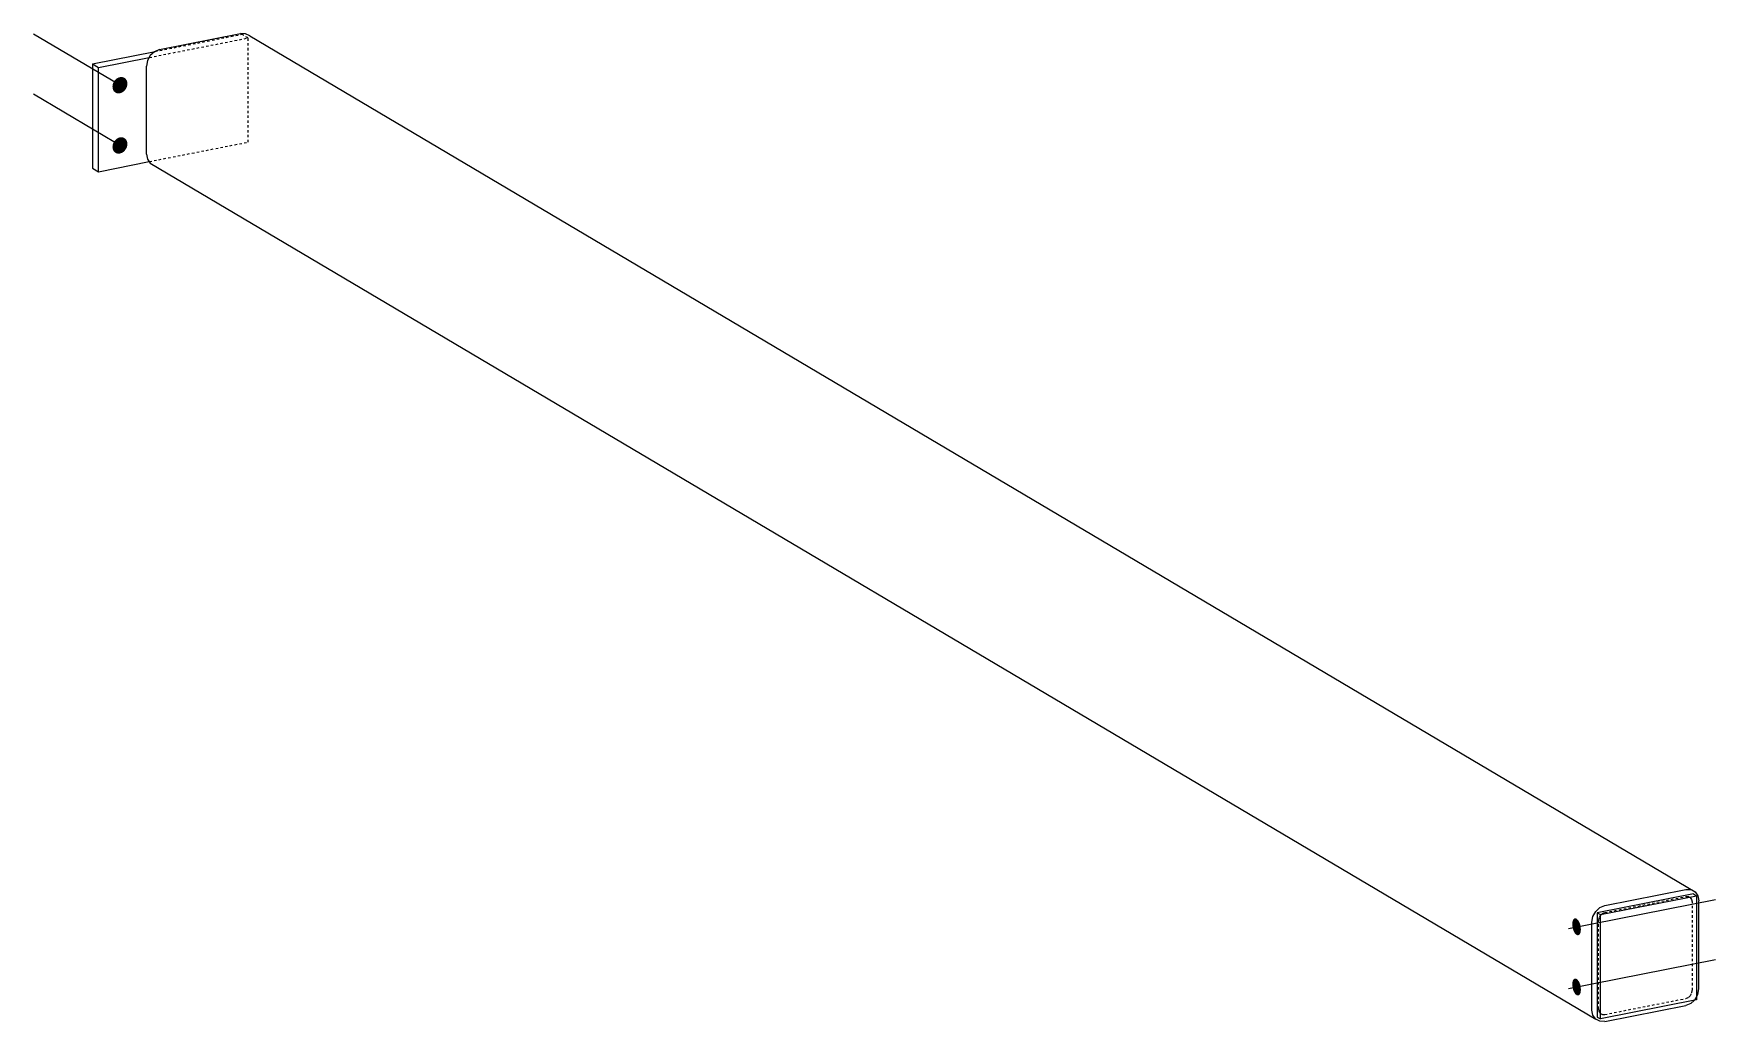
# Model space of a CAD drawing. Header units: millimetres. Extents: x -15 to 23518, y 2 to 816.
# Drawn here: x 22153 to 23518, y 14 to 816 of the extents above; entities that cross this region are included whole.
import ezdxf

# ---------------------------------------------------------------- set-up
doc = ezdxf.new("R2010")
doc.units = ezdxf.units.MM
doc.linetypes.add('DXK_LINE_DOT2', pattern=[3.9198, 1.9599, -1.9599])
doc.layers.add('STÅL', color=7, linetype='Continuous')

msp = doc.modelspace()

# ---------------------------------------------------------------- hatches: boundary and pattern name
at = {"layer": 'STÅL', "linetype": 'Continuous'}
for points in [[(22218.4, 777), (22219.3, 778.2), (22220.3, 779.2), (22221.5, 780), (22222.7, 780.5), (22224, 780.7), (22225.2, 780.7), (22226.4, 780.4), (22227.4, 779.8), (22228.3, 778.9), (22228.9, 777.8), (22229.3, 776.6), (22229.4, 775.3), (22229.3, 773.9), (22228.9, 772.5), (22228.2, 771.2), (22227.4, 770), (22226.4, 769), (22225.2, 768.2), (22224, 767.7), (22222.7, 767.4), (22221.5, 767.4), (22220.3, 767.8), (22219.3, 768.4), (22218.4, 769.2), (22217.8, 770.3), (22217.4, 771.5), (22217.3, 772.9), (22217.4, 774.3), (22217.8, 775.7)], [(22218.4, 728.1), (22219.3, 729.3), (22220.3, 730.3), (22221.5, 731.1), (22222.7, 731.6), (22224, 731.9), (22225.2, 731.8), (22226.4, 731.5), (22227.4, 730.9), (22228.3, 730), (22228.9, 729), (22229.3, 727.7), (22229.4, 726.4), (22229.3, 725), (22228.9, 723.6), (22228.2, 722.3), (22227.4, 721.1), (22226.4, 720.1), (22225.2, 719.3), (22224, 718.8), (22222.7, 718.5), (22221.5, 718.6), (22220.3, 718.9), (22219.3, 719.5), (22218.4, 720.4), (22217.8, 721.4), (22217.4, 722.7), (22217.3, 724), (22217.4, 725.4), (22217.8, 726.8)], [(23408.2, 91.8), (23408.4, 90.4), (23408.5, 89), (23408.4, 87.6), (23408.2, 86.5), (23407.8, 85.5), (23407.3, 84.8), (23406.7, 84.4), (23406, 84.3), (23405.3, 84.4), (23404.6, 84.9), (23403.8, 85.6), (23403.2, 86.6), (23402.6, 87.8), (23402.1, 89.1), (23401.8, 90.5), (23401.6, 92), (23401.5, 93.4), (23401.6, 94.7), (23401.8, 95.8), (23402.2, 96.8), (23402.7, 97.5), (23403.3, 97.9), (23404, 98.1), (23404.7, 97.9), (23405.4, 97.4), (23406.1, 96.7), (23406.8, 95.7), (23407.4, 94.5), (23407.9, 93.2)], [(23408.2, 42.9), (23408.4, 41.5), (23408.5, 40.1), (23408.4, 38.8), (23408.2, 37.6), (23407.8, 36.7), (23407.3, 36), (23406.7, 35.5), (23406, 35.4), (23405.3, 35.6), (23404.6, 36), (23403.8, 36.8), (23403.2, 37.8), (23402.6, 38.9), (23402.1, 40.3), (23401.8, 41.7), (23401.6, 43.1), (23401.5, 44.5), (23401.6, 45.8), (23401.8, 47), (23402.2, 47.9), (23402.7, 48.6), (23403.3, 49.1), (23404, 49.2), (23404.7, 49), (23405.4, 48.6), (23406.1, 47.8), (23406.8, 46.9), (23407.4, 45.7), (23407.9, 44.4)]]:
    msp.add_hatch(color=96, dxfattribs=at).paths.add_polyline_path(points)

# ---------------------------------------------------------------- linework, layer by layer
at = {"layer": 'STÅL', "color": 96, "linetype": 'Continuous'}
for p, q in [((22227.1, 771.9), (22153.3, 815.5)), ((22227.1, 723), (22153.3, 766.7)), ((23398.5, 89.9), (23517.6, 113.4)), ((23398.5, 41), (23517.6, 64.5))]:
    msp.add_line(p, q, dxfattribs=at)
at = {"layer": 'STÅL', "color": 7, "linetype": 'DXK_LINE_DOT2'}
for p, q in [((22247.2, 796.6), (22327.3, 812.4)), ((22251.9, 801.5), (22322.3, 815.4)), ((22327.3, 812.4), (22322.3, 815.4)), ((22327.3, 727.9), (22327.3, 812.4)), ((22247.2, 712.1), (22327.3, 727.9)), ((23427.9, 102.7), (23493.7, 115.7)), ((23493.7, 115.7), (23495.7, 115.7)), ((23495.7, 115.7), (23496.5, 115.2)), ((23496.5, 115.2), (23497.4, 114.8)), ((23498.5, 113.2), (23497.4, 114.8)), ((23498.9, 111.1), (23498.5, 113.2)), ((23498.9, 39.7), (23498.9, 111.1)), ((23423.1, 98.3), (23422.7, 96.1)), ((23422.7, 24.6), (23422.7, 96.1)), ((23424.2, 100.3), (23423.1, 98.3)), ((23424.2, 100.3), (23424.3, 100.5)), ((23424.3, 100.5), (23425.9, 101.9)), ((23425.9, 101.9), (23427.9, 102.7)), ((23427.9, 20), (23493.7, 33)), ((23493.7, 33), (23495.7, 33.9)), ((23495.7, 33.9), (23497.4, 35.4)), ((23497.4, 35.4), (23498.5, 37.5)), ((23498.5, 37.5), (23498.9, 39.7)), ((23501.1, 32.2), (23500.3, 31.4)), ((23501.1, 32.2), (23502.3, 34.4)), ((23422.7, 24.6), (23423.1, 22.6)), ((23423.1, 22.6), (23424.2, 21)), ((23424.2, 21), (23424.3, 20.9)), ((23424.3, 20.9), (23425.9, 20.1)), ((23425.9, 20.1), (23427.9, 20))]:
    msp.add_line(p, q, dxfattribs=at)
at = {"layer": 'STÅL', "color": 2, "linetype": 'Continuous'}
for p, q in [((22255.4, 803), (22321.2, 816)), ((22325.2, 815.9), (22321.2, 816)), ((22328.6, 814.1), (22325.2, 815.9)), ((22328.6, 814.1), (23501.1, 119.5)), ((22201, 791.5), (22251.9, 801.5)), ((22201, 791.5), (22201, 706.9)), ((22201, 791.5), (22206, 788.5)), ((22206, 788.5), (22247.2, 796.6)), ((22245.8, 794.1), (22245, 789.6)), ((22248, 798.2), (22245.8, 794.1)), ((22251.4, 801.3), (22248, 798.2)), ((22255.4, 803), (22251.4, 801.3)), ((22206, 703.9), (22206, 788.5)), ((22245, 718.2), (22245, 789.6)), ((22206, 703.9), (22247.2, 712.1)), ((22245, 718.2), (22245.8, 714)), ((22245.8, 714), (22248, 710.8)), ((22248, 710.8), (23420.5, 16.3)), ((22201, 706.9), (22206, 703.9)), ((23499.8, 117.9), (23421.8, 102.5)), ((23424.3, 101), (23502.3, 116.4)), ((23427.9, 108.4), (23493.7, 121.4)), ((23493.7, 121.4), (23497.7, 121.3)), ((23497.7, 121.3), (23501.1, 119.5)), ((23499.8, 117.9), (23502.3, 116.4)), ((23501.1, 119.5), (23503.3, 116.3)), ((23502.3, 116.4), (23502.3, 31.8)), ((23503.3, 116.3), (23504.1, 112.1)), ((23504.1, 40.7), (23504.1, 112.1)), ((23417.5, 95), (23418.3, 99.5)), ((23418.3, 99.5), (23420.6, 103.6)), ((23420.6, 103.6), (23423.9, 106.7)), ((23421.8, 102.5), (23421.8, 17.9)), ((23421.8, 102.5), (23424.3, 101)), ((23423.9, 106.7), (23427.9, 108.4)), ((23424.3, 16.4), (23424.3, 101)), ((23417.5, 23.6), (23417.5, 95)), ((23502.3, 31.8), (23424.3, 16.4)), ((23427.9, 14.4), (23493.7, 27.4)), ((23497.7, 29), (23493.7, 27.4)), ((23500.3, 31.4), (23497.7, 29)), ((23502.3, 34.4), (23503.3, 36.3)), ((23503.3, 36.3), (23504.1, 40.7)), ((23418.3, 19.5), (23417.5, 23.6)), ((23420.5, 16.3), (23418.3, 19.5)), ((23423.9, 14.5), (23420.5, 16.3)), ((23421.8, 17.9), (23424.3, 16.4)), ((23427.9, 14.4), (23423.9, 14.5))]:
    msp.add_line(p, q, dxfattribs=at)

doc.saveas('drawing.dxf')
